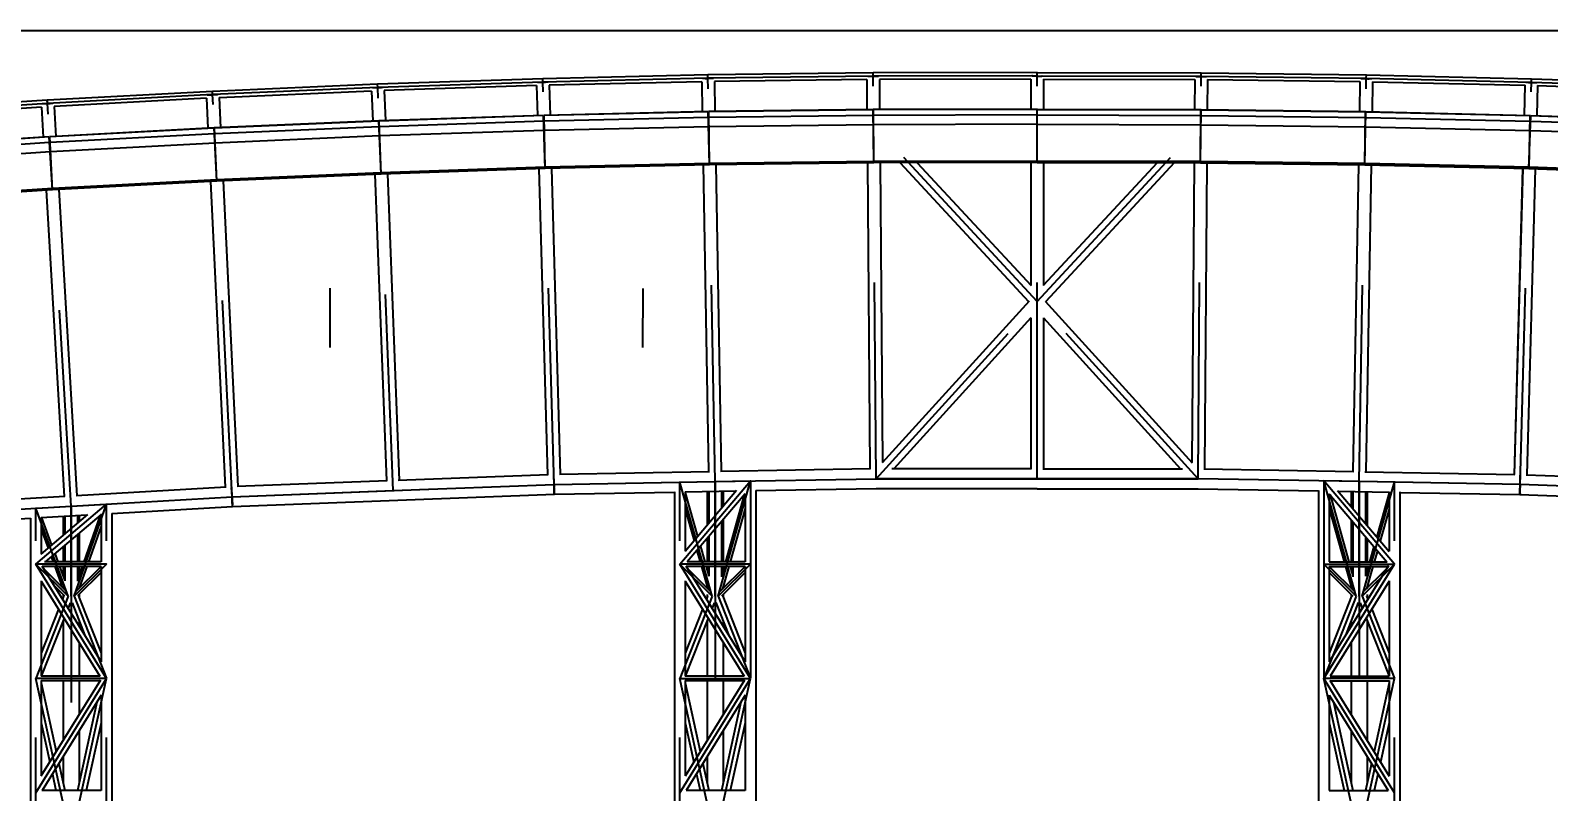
# Model space of a CAD drawing. Header units: millimetres. Extents: x 150209.93 to 150215.05, y 136675.65 to 136679.93.
# Drawn here: x 150211.943 to 150212.716, y 136679.546 to 136679.934 of the extents above; entities that cross this region are included whole.
import ezdxf

# ---------------------------------------------------------------- set-up
doc = ezdxf.new("R2010")
doc.units = ezdxf.units.MM
doc.header["$LTSCALE"] = 0.25
doc.linetypes.add('CENTER', pattern=[50.8, 31.75, -6.35, 6.35, -6.35])
doc.linetypes.add('XKITLINE00', pattern=[0])
doc.styles.add('ROMANS', font='romans.shx')
doc.dimstyles.new('MD300', dxfattribs={"dimtxt": 2.5, "dimasz": 2.5, "dimexe": 1, "dimexo": 1, "dimgap": 0.5, "dimtad": 1, "dimdec": 1, "dimlfac": 50, "dimrnd": 0.5, "dimdsep": 46, "dimtxsty": 'ROMANS', "dimcen": 1, "dimclrd": 146, "dimclre": 146, "dimclrt": 30, "dimadec": 1, "dimazin": 2, "dimtfac": 1, "dimtdec": 1, "dimtmove": 0, "dimatfit": 1, "dimfxl": 1, "dimtolj": 1, "dimtzin": 0, "dimlwd": -1, "dimlwe": -1, "dimarcsym": 0})

# ---------------------------------------------------------------- blocks, each defined once
blk = doc.blocks.new('çatıı')
at = {"color": 8, "linetype": 'XKITLINE00'}
for p, q in [((16376.1, 21392.2), (15955.6, 21378.3)), ((16363, 21382.9), (16362.6, 21382.9)), ((16365, 21382.8), (16363, 21382.9)), ((16363.4, 21382.9), (16363.3, 21382.9)), ((16365.4, 21382.8), (16363.4, 21382.9)), ((16367.4, 21382.7), (16365, 21382.8)), ((16367.7, 21382.7), (16365.4, 21382.8)), ((16370.2, 21382.7), (16367.4, 21382.7)), ((16370.4, 21382.7), (16367.7, 21382.7)), ((16373.3, 21382.7), (16370.2, 21382.7)), ((16373.4, 21382.7), (16370.4, 21382.7)), ((16376.4, 21382.8), (16373.3, 21382.7)), ((16376.4, 21382.8), (16373.4, 21382.7)), ((16376.4, 21383.8), (16376.1, 21392.2)), ((16796.6, 21401.8), (16376.2, 21392.2)), ((16376.4, 21383.8), (16376.2, 21392.2)), ((16376.4, 21383.8), (16376.4, 21382.8)), ((16376.4, 21383.8), (16376.4, 21382.8)), ((16379.6, 21382.9), (16376.4, 21382.8)), ((16379.4, 21382.9), (16376.4, 21382.8)), ((16382.4, 21383.1), (16379.4, 21382.9)), ((16382.6, 21383), (16379.6, 21382.9)), ((16385.1, 21383.2), (16382.4, 21383.1)), ((16385.4, 21383.2), (16382.6, 21383)), ((16387.4, 21383.4), (16385.1, 21383.2)), ((16387.8, 21383.4), (16385.4, 21383.2)), ((16389.4, 21383.6), (16387.4, 21383.4)), ((16389.8, 21383.6), (16387.8, 21383.4)), ((16389.5, 21383.6), (16389.4, 21383.6)), ((16390.1, 21383.6), (16389.8, 21383.6)), ((16780.8, 21384.6), (16392.7, 21375.8)), ((16780.8, 21384.6), (16782.1, 21308)), ((16783.3, 21392.6), (16783, 21392.6)), ((16785.4, 21392.5), (16783.3, 21392.6)), ((16783.8, 21392.6), (16783.6, 21392.6)), ((16785.7, 21392.5), (16783.8, 21392.6)), ((16787.8, 21392.4), (16785.4, 21392.5)), ((16788.1, 21392.4), (16785.7, 21392.5)), ((16790.6, 21392.3), (16787.8, 21392.4)), ((16790.8, 21392.4), (16788.1, 21392.4)), ((16793.6, 21392.3), (16790.6, 21392.3)), ((16793.7, 21392.4), (16790.8, 21392.4)), ((16796.8, 21392.4), (16793.6, 21392.3)), ((16796.8, 21392.4), (16793.7, 21392.4)), ((16796.8, 21393.4), (16796.6, 21401.8)), ((17217.1, 21407.1), (16796.7, 21401.8)), ((16796.8, 21393.4), (16796.7, 21401.8)), ((16796.8, 21393.4), (16796.8, 21392.4)), ((16796.8, 21393.4), (16796.8, 21392.4)), ((16799.9, 21392.5), (16796.8, 21392.4)), ((16799.8, 21392.5), (16796.8, 21392.4)), ((16802.7, 21392.6), (16799.8, 21392.5)), ((16803, 21392.6), (16799.9, 21392.5)), ((16805.4, 21392.7), (16802.7, 21392.6)), ((16805.7, 21392.7), (16803, 21392.6)), ((16807.8, 21392.9), (16805.4, 21392.7)), ((16808.2, 21392.9), (16805.7, 21392.7)), ((16809.7, 21393.1), (16807.8, 21392.9)), ((16810.2, 21393.1), (16808.2, 21392.9)), ((16809.9, 21393.1), (16809.7, 21393.1)), ((16810.5, 21393.1), (16810.2, 21393.1)), ((17201.2, 21390.1), (16813, 21385.2)), ((16813.1, 21385.2), (16814.4, 21308.6)), ((17201.1, 21390.1), (17201.7, 21313.5)), ((17203.8, 21398.1), (17203.5, 21398.1)), ((17205.8, 21397.9), (17203.8, 21398.1)), ((17204.2, 21398.1), (17204.1, 21398.1)), ((17206.2, 21397.9), (17204.2, 21398.1)), ((17208.2, 21397.8), (17205.8, 21397.9)), ((17208.6, 21397.8), (17206.2, 21397.9)), ((17211, 21397.7), (17208.2, 21397.8)), ((17211.2, 21397.8), (17208.6, 21397.8)), ((17214.1, 21397.7), (17211, 21397.7)), ((17214.2, 21397.7), (17211.2, 21397.8)), ((17217.2, 21397.7), (17214.1, 21397.7)), ((17217.2, 21397.7), (17214.2, 21397.7)), ((17217.2, 21398.7), (17217.1, 21407.1)), ((17635, 21408.2), (17217.2, 21407.1)), ((17217.2, 21398.7), (17217.2, 21407.1)), ((17217.2, 21398.7), (17217.2, 21397.7)), ((17217.2, 21398.7), (17217.2, 21397.7)), ((17220.4, 21397.8), (17217.2, 21397.7)), ((17220.3, 21397.8), (17217.2, 21397.7)), ((17223.2, 21397.9), (17220.3, 21397.8)), ((17223.4, 21397.8), (17220.4, 21397.8)), ((17225.9, 21398), (17223.2, 21397.9)), ((17226.2, 21397.9), (17223.4, 21397.8)), ((17228.2, 21398.1), (17225.9, 21398)), ((17228.6, 21398.1), (17226.2, 21397.9)), ((17230.2, 21398.3), (17228.2, 21398.1)), ((17230.6, 21398.3), (17228.6, 21398.1)), ((17230.4, 21398.3), (17230.2, 21398.3)), ((17231, 21398.3), (17230.6, 21398.3)), ((17618.9, 21391.3), (17233.4, 21390.4)), ((17233.4, 21390.4), (17234, 21313.8)), ((17618.8, 21391.3), (17618.8, 21314.7)), ((17618.8, 21391.3), (17618.8, 21314.7)), ((17621.6, 21399.2), (17621.2, 21399.3)), ((17621.6, 21399.2), (17621.2, 21399.3)), ((17623.6, 21399.1), (17621.6, 21399.2)), ((17623.6, 21399.1), (17621.6, 21399.2)), ((17622, 21399.2), (17621.9, 21399.3)), ((17622, 21399.2), (17621.9, 21399.3)), ((17624, 21399.1), (17622, 21399.2)), ((17624, 21399.1), (17622, 21399.2)), ((17626, 21398.9), (17623.6, 21399.1)), ((17626, 21398.9), (17623.6, 21399.1)), ((17626.3, 21399), (17624, 21399.1)), ((17626.3, 21399), (17624, 21399.1)), ((17628.8, 21398.8), (17626, 21398.9)), ((17628.8, 21398.8), (17626, 21398.9)), ((17629, 21398.9), (17626.3, 21399)), ((17629, 21398.9), (17626.3, 21399)), ((17631.8, 21398.8), (17628.8, 21398.8)), ((17631.8, 21398.8), (17628.8, 21398.8)), ((17632, 21398.8), (17629, 21398.9)), ((17632, 21398.8), (17629, 21398.9)), ((17635, 21398.8), (17631.8, 21398.8)), ((17635, 21398.8), (17631.8, 21398.8)), ((17635, 21398.8), (17632, 21398.8)), ((17635, 21398.8), (17632, 21398.8)), ((17635, 21398.8), (17635, 21408.2)), ((17635, 21398.8), (17635, 21408.2)), ((17635, 21408.2), (18052.8, 21407.1)), ((17635, 21398.8), (17635, 21408.2)), ((17635, 21398.8), (17635, 21408.2)), ((17635, 21398.8), (17638.1, 21398.8)), ((17635, 21398.8), (17638, 21398.8)), ((17635, 21398.8), (17638.1, 21398.8)), ((17635, 21398.8), (17638, 21398.8)), ((17638, 21398.8), (17641, 21398.9)), ((17638, 21398.8), (17641, 21398.9)), ((17638.1, 21398.8), (17641.2, 21398.8)), ((17638.1, 21398.8), (17641.2, 21398.8)), ((17641, 21398.9), (17643.7, 21399)), ((17641, 21398.9), (17643.7, 21399)), ((17641.2, 21398.8), (17644, 21398.9)), ((17641.2, 21398.8), (17644, 21398.9)), ((17643.7, 21399), (17646, 21399.1)), ((17643.7, 21399), (17646, 21399.1)), ((17644, 21398.9), (17646.4, 21399.1)), ((17644, 21398.9), (17646.4, 21399.1)), ((17646, 21399.1), (17648, 21399.2)), ((17646, 21399.1), (17648, 21399.2)), ((17646.4, 21399.1), (17648.4, 21399.2)), ((17646.4, 21399.1), (17648.4, 21399.2)), ((17648, 21399.2), (17648.1, 21399.3)), ((17648, 21399.2), (17648.1, 21399.3)), ((17648.4, 21399.2), (17648.8, 21399.3)), ((17648.4, 21399.2), (17648.8, 21399.3)), ((17651.1, 21391.3), (18036.6, 21390.4)), ((17651.1, 21391.3), (17651.1, 21314.7)), ((17651.1, 21391.3), (17651.1, 21314.7)), ((18036.6, 21390.4), (18036, 21313.8)), ((18039, 21398.3), (18039.3, 21398.3)), ((18039.3, 21398.3), (18041.4, 21398.1)), ((18039.6, 21398.3), (18039.8, 21398.3)), ((18039.8, 21398.3), (18041.7, 21398.1)), ((18041.4, 21398.1), (18043.8, 21397.9)), ((18041.7, 21398.1), (18044.1, 21398)), ((18043.8, 21397.9), (18046.6, 21397.8)), ((18044.1, 21398), (18046.8, 21397.9)), ((18046.6, 21397.8), (18049.6, 21397.8)), ((18046.8, 21397.9), (18049.7, 21397.8)), ((18049.6, 21397.8), (18052.8, 21397.7)), ((18049.7, 21397.8), (18052.8, 21397.7)), ((18052.8, 21398.7), (18052.8, 21407.1)), ((18052.8, 21398.7), (18052.9, 21407.1)), ((18052.8, 21398.7), (18052.8, 21397.7)), ((18052.8, 21398.7), (18052.8, 21397.7)), ((18052.8, 21397.7), (18055.9, 21397.7)), ((18052.8, 21397.7), (18055.8, 21397.7)), ((18052.9, 21407.1), (18473.3, 21401.8)), ((18055.8, 21397.7), (18058.7, 21397.8)), ((18055.9, 21397.7), (18059, 21397.7)), ((18058.7, 21397.8), (18061.4, 21397.8)), ((18059, 21397.7), (18061.7, 21397.8)), ((18061.4, 21397.8), (18063.8, 21397.9)), ((18061.7, 21397.8), (18064.2, 21397.9)), ((18063.8, 21397.9), (18065.7, 21398.1)), ((18064.2, 21397.9), (18066.2, 21398.1)), ((18065.7, 21398.1), (18065.9, 21398.1)), ((18066.2, 21398.1), (18066.5, 21398.1)), ((18068.9, 21390.1), (18068.3, 21313.5)), ((18068.8, 21390.1), (18457, 21385.2)), ((18456.9, 21385.2), (18455.6, 21308.6)), ((18459.5, 21393.1), (18459.8, 21393.1)), ((18459.8, 21393.1), (18461.8, 21392.9)), ((18460.1, 21393.1), (18460.3, 21393.1)), ((18460.3, 21393.1), (18462.2, 21392.9)), ((18461.8, 21392.9), (18464.2, 21392.7)), ((18462.2, 21392.9), (18464.6, 21392.7)), ((18464.2, 21392.7), (18467, 21392.6)), ((18464.6, 21392.7), (18467.2, 21392.6)), ((18467, 21392.6), (18470.1, 21392.5)), ((18467.2, 21392.6), (18470.2, 21392.5)), ((18470.1, 21392.5), (18473.2, 21392.4)), ((18470.2, 21392.5), (18473.2, 21392.4)), ((18473.2, 21393.4), (18473.4, 21401.8)), ((18473.2, 21393.4), (18473.3, 21401.8)), ((18473.2, 21393.4), (18473.2, 21392.4)), ((18473.2, 21393.4), (18473.2, 21392.4)), ((18473.2, 21392.4), (18476.4, 21392.3)), ((18473.2, 21392.4), (18476.3, 21392.4)), ((18473.4, 21401.8), (18893.8, 21392.2)), ((18476.3, 21392.4), (18479.2, 21392.4)), ((18476.4, 21392.3), (18479.4, 21392.3)), ((18479.2, 21392.4), (18481.9, 21392.4)), ((18479.4, 21392.3), (18482.2, 21392.4)), ((18481.9, 21392.4), (18484.3, 21392.5)), ((18482.2, 21392.4), (18484.6, 21392.5)), ((18484.3, 21392.5), (18486.2, 21392.6)), ((18484.6, 21392.5), (18486.6, 21392.6)), ((18486.2, 21392.6), (18486.4, 21392.6)), ((18486.6, 21392.6), (18487, 21392.6)), ((18489.2, 21384.6), (18487.9, 21308)), ((18489.2, 21384.6), (18877.3, 21375.8)), ((18879.8, 21383.6), (18880.2, 21383.6)), ((18880.2, 21383.6), (18882.2, 21383.4)), ((18880.5, 21383.6), (18880.6, 21383.6)), ((18880.6, 21383.6), (18882.6, 21383.4)), ((18882.2, 21383.4), (18884.6, 21383.2)), ((18882.6, 21383.4), (18884.9, 21383.2)), ((18884.6, 21383.2), (18887.4, 21383)), ((18884.9, 21383.2), (18887.6, 21383.1)), ((18887.4, 21383), (18890.4, 21382.9)), ((18887.6, 21383.1), (18890.5, 21382.9)), ((18890.4, 21382.9), (18893.6, 21382.8)), ((18890.5, 21382.9), (18893.6, 21382.8)), ((18893.6, 21383.8), (18893.9, 21392.2)), ((18893.6, 21383.8), (18893.8, 21392.2)), ((18893.6, 21383.8), (18893.6, 21382.8)), ((18893.6, 21383.8), (18893.6, 21382.8)), ((18893.6, 21382.8), (18896.7, 21382.7)), ((18893.6, 21382.8), (18896.6, 21382.7)), ((18893.9, 21392.2), (19314.4, 21378.3)), ((18896.6, 21382.7), (18899.6, 21382.7)), ((18896.7, 21382.7), (18899.8, 21382.7)), ((18899.6, 21382.7), (18902.3, 21382.7)), ((18899.8, 21382.7), (18902.6, 21382.7)), ((18902.3, 21382.7), (18904.6, 21382.8)), ((18902.6, 21382.7), (18905, 21382.8)), ((18904.6, 21382.8), (18906.6, 21382.9)), ((18905, 21382.8), (18907, 21382.9)), ((18906.6, 21382.9), (18906.7, 21382.9)), ((18907, 21382.9), (18907.4, 21382.9)), ((15535.1, 21360.1), (15114.6, 21337.7)), ((15519.9, 21342.5), (15131.6, 21321.8)), ((15519.8, 21342.5), (15523.5, 21266)), ((15522.2, 21350.5), (15521.8, 21350.6)), ((15524.2, 21350.5), (15522.2, 21350.5)), ((15522.6, 21350.6), (15522.4, 21350.6)), ((15524.6, 21350.5), (15522.6, 21350.6)), ((15526.6, 21350.5), (15524.2, 21350.5)), ((15526.9, 21350.5), (15524.6, 21350.5)), ((15529.4, 21350.5), (15526.6, 21350.5)), ((15529.6, 21350.6), (15526.9, 21350.5)), ((15532.4, 21350.6), (15529.4, 21350.5)), ((15532.6, 21350.6), (15529.6, 21350.6)), ((15535.6, 21350.7), (15532.4, 21350.6)), ((15535.6, 21350.8), (15532.6, 21350.6)), ((15535.5, 21351.7), (15535.1, 21360.1)), ((15955.5, 21378.3), (15535.2, 21360.1)), ((15535.5, 21351.7), (15535.2, 21360.1)), ((15535.5, 21351.7), (15535.6, 21350.8)), ((15535.5, 21351.7), (15535.6, 21350.8)), ((15538.7, 21350.9), (15535.6, 21350.7)), ((15538.6, 21350.9), (15535.6, 21350.8)), ((15541.6, 21351.1), (15538.6, 21350.9)), ((15541.8, 21351.1), (15538.7, 21350.9)), ((15544.2, 21351.3), (15541.6, 21351.1)), ((15544.5, 21351.3), (15541.8, 21351.1)), ((15546.6, 21351.6), (15544.2, 21351.3)), ((15547, 21351.6), (15544.5, 21351.3)), ((15548.5, 21351.8), (15546.6, 21351.6)), ((15549, 21351.8), (15547, 21351.6)), ((15548.7, 21351.9), (15548.5, 21351.8)), ((15549.3, 21351.9), (15549, 21351.8)), ((15940.1, 21360.8), (15552, 21344)), ((15552.1, 21344.1), (15555.8, 21267.5)), ((15940.1, 21360.8), (15943, 21284.3)), ((15942.5, 21368.8), (15942.2, 21368.9)), ((15944.5, 21368.8), (15942.5, 21368.8)), ((15942.9, 21368.9), (15942.8, 21368.9)), ((15944.9, 21368.8), (15942.9, 21368.9)), ((15946.9, 21368.7), (15944.5, 21368.8)), ((15947.2, 21368.8), (15944.9, 21368.8)), ((15949.7, 21368.7), (15946.9, 21368.7)), ((15949.9, 21368.8), (15947.2, 21368.8)), ((15952.8, 21368.8), (15949.7, 21368.7)), ((15952.9, 21368.8), (15949.9, 21368.8)), ((15955.9, 21368.9), (15952.8, 21368.8)), ((15955.9, 21368.9), (15952.9, 21368.8)), ((15955.9, 21369.9), (15955.5, 21378.3)), ((15955.9, 21369.9), (15955.6, 21378.3)), ((15955.9, 21369.9), (15955.9, 21368.9)), ((15955.9, 21369.9), (15955.9, 21368.9)), ((15959, 21369.1), (15955.9, 21368.9)), ((15959.1, 21369), (15955.9, 21368.9)), ((15961.9, 21369.2), (15959, 21369.1)), ((15962.1, 21369.2), (15959.1, 21369)), ((15964.6, 21369.4), (15961.9, 21369.2)), ((15964.9, 21369.4), (15962.1, 21369.2)), ((15966.9, 21369.6), (15964.6, 21369.4)), ((15967.3, 21369.6), (15964.9, 21369.4)), ((15968.9, 21369.9), (15966.9, 21369.6)), ((15969.3, 21369.9), (15967.3, 21369.6)), ((15969, 21369.9), (15968.9, 21369.9)), ((15969.6, 21369.9), (15969.3, 21369.9)), ((16360.5, 21374.9), (15972.3, 21362)), ((15972.3, 21362), (15975.3, 21285.5)), ((16360.5, 21374.9), (16362.6, 21298.3)), ((16392.8, 21375.8), (16394.9, 21299.2)), ((18877.2, 21375.8), (18875.1, 21299.2)), ((18909.5, 21374.9), (18907.4, 21298.3)), ((18909.5, 21374.9), (19297.7, 21362)), ((15114.5, 21337.7), (14694.2, 21310.9)), ((15099.4, 21319.9), (14711.4, 21295.2)), ((15099.4, 21319.9), (15103.8, 21243.4)), ((15101.6, 21327.9), (15101.3, 21328)), ((15103.6, 21327.9), (15101.6, 21327.9)), ((15102.1, 21328), (15101.9, 21328)), ((15104, 21328), (15102.1, 21328)), ((15106.1, 21327.9), (15103.6, 21327.9)), ((15106.4, 21328), (15104, 21328)), ((15108.9, 21328), (15106.1, 21327.9)), ((15109.1, 21328), (15106.4, 21328)), ((15111.9, 21328.1), (15108.9, 21328)), ((15112, 21328.1), (15109.1, 21328)), ((15115.1, 21328.3), (15111.9, 21328.1)), ((15115.1, 21328.3), (15112, 21328.1)), ((15115, 21329.3), (15114.5, 21337.7)), ((15115, 21329.3), (15114.6, 21337.7)), ((15115, 21329.3), (15115.1, 21328.3)), ((15115, 21329.3), (15115.1, 21328.3)), ((15118.2, 21328.5), (15115.1, 21328.3)), ((15118.1, 21328.5), (15115.1, 21328.3)), ((15121, 21328.7), (15118.1, 21328.5)), ((15121.2, 21328.7), (15118.2, 21328.5)), ((15123.7, 21329), (15121, 21328.7)), ((15124, 21329), (15121.2, 21328.7)), ((15126.1, 21329.2), (15123.7, 21329)), ((15126.4, 21329.2), (15124, 21329)), ((15128, 21329.5), (15126.1, 21329.2)), ((15128.4, 21329.5), (15126.4, 21329.2)), ((15128.1, 21329.5), (15128, 21329.5)), ((15128.8, 21329.6), (15128.4, 21329.5)), ((15131.6, 21321.8), (15136.1, 21245.3)), ((16797.6, 21308.4), (16379.4, 21298.8)), ((16797.6, 21307.9), (16379.4, 21298.4)), ((16800.7, 21172.9), (16797.6, 21308.4)), ((17217.2, 21313.7), (16798.9, 21308.4)), ((17217.2, 21313.2), (16798.9, 21307.9)), ((16800.7, 21172.9), (16798.9, 21308.4)), ((17218.9, 21178.2), (17217.2, 21313.7)), ((17634.7, 21314.8), (17218.5, 21313.7)), ((17634.7, 21314.3), (17218.5, 21313.3)), ((17218.9, 21178.2), (17218.5, 21313.7)), ((17635, 21179.3), (17634.7, 21314.8)), ((17635, 21179.3), (17634.7, 21314.8)), ((17635, 21179.3), (17635.3, 21314.8)), ((17635, 21179.3), (17635.3, 21314.8)), ((17635.3, 21314.8), (18051.5, 21313.7)), ((17635.3, 21314.3), (18051.5, 21313.3)), ((18051.1, 21178.2), (18051.5, 21313.7)), ((18051.1, 21178.2), (18052.8, 21313.7)), ((18052.8, 21313.7), (18471.1, 21308.4)), ((18052.8, 21313.2), (18471, 21307.9)), ((18469.3, 21172.9), (18472.4, 21308.4)), ((18469.3, 21172.9), (18471.1, 21308.4)), ((18472.4, 21308.4), (18890.6, 21298.8)), ((18472.4, 21307.9), (18890.6, 21298.4)), ((15539, 21266.8), (15120.6, 21244.5)), ((15539, 21266.3), (15120.7, 21244)), ((15546.2, 21131.5), (15539, 21266.8)), ((15958.4, 21284.9), (15540.3, 21266.9)), ((15958.5, 21284.5), (15540.3, 21266.4)), ((15546.2, 21131.5), (15540.3, 21266.9)), ((15959.1, 21270.1), (15541, 21252)), ((15964.3, 21149.6), (15958.4, 21284.9)), ((16378.1, 21298.8), (15959.8, 21285)), ((16378.1, 21298.3), (15959.8, 21284.5)), ((15964.3, 21149.6), (15959.8, 21285)), ((16378.6, 21284), (15960.3, 21270.1)), ((16382.6, 21163.4), (16378.1, 21298.8)), ((16382.5, 21163.4), (16379.4, 21298.8)), ((16797.9, 21293.5), (16379.8, 21284)), ((17217.4, 21298.9), (16799.1, 21293.6)), ((17634.7, 21299.9), (17218.6, 21298.9)), ((17635.3, 21299.9), (18051.4, 21298.9)), ((18052.6, 21298.9), (18470.9, 21293.6)), ((18472.1, 21293.5), (18890.2, 21284)), ((18887.4, 21163.4), (18891.9, 21298.8)), ((18887.5, 21163.4), (18890.6, 21298.8)), ((18891.4, 21284), (19309.7, 21270.1)), ((18891.9, 21298.8), (19310.2, 21285)), ((18891.9, 21298.3), (19310.2, 21284.5)), ((15119.3, 21244.4), (14701.2, 21217.8)), ((15119.3, 21243.9), (14701.2, 21217.3)), ((15120.2, 21229.6), (14702.2, 21203)), ((15127.9, 21109.2), (15119.3, 21244.4)), ((15127.9, 21109.2), (15120.6, 21244.5)), ((15539.8, 21252), (15121.4, 21229.6)), ((15964.1, 21153), (15546, 21134.9)), ((15964.3, 21149.7), (15546.2, 21131.7)), ((15964.3, 21149.6), (15546.2, 21131.5)), ((15948.1, 21148.9), (15977.9, 20368.3)), ((15948.2, 21148.9), (15977.9, 20368.3)), ((16382.4, 21166.8), (15964.1, 21153)), ((16382.5, 21163.5), (15964.3, 21149.7)), ((16382.6, 21163.4), (15964.3, 21149.6)), ((15964.3, 21149.7), (15964.3, 21149.7)), ((15964.3, 21149.7), (15964.3, 21149.7)), ((15980.4, 21150.1), (16010.1, 20369.6)), ((15980.4, 21150.1), (16010.2, 20369.6)), ((16366.4, 21162.9), (16388.1, 20384)), ((16366.5, 21162.9), (16388.2, 20384)), ((16800.6, 21176.3), (16382.4, 21166.8)), ((16800.7, 21173.1), (16382.5, 21163.5)), ((16800.7, 21172.9), (16382.5, 21163.4)), ((16382.5, 21163.5), (16382.5, 21163.5)), ((16382.5, 21163.5), (16382.5, 21163.5)), ((16398.6, 21163.8), (16420.4, 20384.9)), ((16398.7, 21163.8), (16420.4, 20384.9)), ((16784.5, 21172.6), (16798.4, 20391.6)), ((16784.5, 21172.6), (16798.4, 20391.6)), ((17218.9, 21181.6), (16800.6, 21176.3)), ((17218.9, 21178.4), (16800.7, 21173.1)), ((17218.9, 21178.2), (16800.7, 21172.9)), ((16800.7, 21173.1), (16800.7, 21173.1)), ((16800.7, 21173.1), (16800.7, 21173.1)), ((16816.8, 21173.2), (16830.7, 20392.2)), ((16816.8, 21173.2), (16830.7, 20392.2)), ((17202.7, 21178), (17208.7, 20398.9)), ((17635, 21182.7), (17218.9, 21181.6)), ((17635, 21179.4), (17218.9, 21178.4)), ((17635, 21179.3), (17218.9, 21178.2)), ((17218.9, 21178.4), (17218.9, 21178.4)), ((17218.9, 21178.4), (17218.9, 21178.4)), ((17235, 21178.3), (17240.8, 20415.2)), ((17285.8, 21178.4), (17613.1, 20824.9)), ((17329.7, 21178.5), (17619.4, 20865.6)), ((17618.8, 21179.3), (17618.8, 20866.2)), ((17635, 21182.7), (18051.1, 21181.6)), ((17635, 21179.4), (17635, 21179.4)), ((17635, 21179.4), (17635, 21179.4)), ((17635, 21179.4), (18051.1, 21178.4)), ((17635, 21179.4), (17635, 21179.4)), ((17635, 21179.4), (17635, 21179.4)), ((17635, 21179.3), (17635, 21179.3)), ((17635, 21179.3), (18051.1, 21178.2)), ((17635, 21179.3), (17635, 21179.3)), ((17940.3, 21178.5), (17650.6, 20865.6)), ((17651.1, 21179.3), (17651.1, 20866.2)), ((17984.2, 21178.4), (17656.9, 20824.9)), ((18035, 21178.3), (18029.2, 20415.2)), ((18051.1, 21181.6), (18469.4, 21176.3)), ((18051.1, 21178.4), (18051.1, 21178.4)), ((18051.1, 21178.4), (18469.3, 21173.1)), ((18051.1, 21178.4), (18051.1, 21178.4)), ((18051.1, 21178.2), (18469.3, 21172.9)), ((18067.3, 21178), (18061.3, 20398.9)), ((18453.2, 21173.2), (18439.3, 20392.2)), ((18453.2, 21173.2), (18439.3, 20392.2)), ((18469.3, 21173.1), (18887.4, 21163.5)), ((18469.3, 21173.1), (18469.3, 21173.1)), ((18469.3, 21173.1), (18469.3, 21173.1)), ((18469.3, 21172.9), (18887.5, 21163.4)), ((18469.4, 21176.3), (18887.6, 21166.8)), ((18485.4, 21172.6), (18471.6, 20391.6)), ((18485.5, 21172.6), (18471.6, 20391.6)), ((18871.4, 21163.8), (18849.6, 20384.9)), ((18871.3, 21163.8), (18849.6, 20384.9)), ((18903.5, 21162.9), (18881.8, 20384)), ((18903.6, 21162.9), (18881.8, 20384)), ((18887.4, 21163.5), (18887.5, 21163.5)), ((18887.4, 21163.4), (19305.7, 21149.6)), ((18887.5, 21163.5), (18887.5, 21163.5)), ((18887.5, 21163.5), (19305.7, 21149.7)), ((18887.6, 21166.8), (19305.8, 21153)), ((15127.7, 21112.6), (14709.6, 21086)), ((15127.9, 21109.3), (14709.8, 21082.7)), ((15127.9, 21109.2), (14709.8, 21082.6)), ((15546, 21134.9), (15127.7, 21112.6)), ((15546.2, 21131.7), (15127.9, 21109.3)), ((15546.2, 21131.5), (15127.9, 21109.2)), ((15127.9, 21109.3), (15127.9, 21109.3)), ((15127.9, 21109.3), (15127.9, 21109.3)), ((15144, 21110), (15189.6, 20330.2)), ((15530.1, 21130.7), (15567.7, 20352.4)), ((15530.1, 21130.7), (15567.6, 20352.4)), ((15546.2, 21131.7), (15546.2, 21131.7)), ((15546.2, 21131.7), (15546.2, 21131.7)), ((15562.3, 21132.2), (15599.9, 20353.9)), ((15562.3, 21132.2), (15599.9, 20353.9)), ((15111.8, 21108.2), (15157.4, 20328.4)), ((17614.3, 20826.2), (17240.3, 20414.5)), ((17634.3, 20829.3), (17634.1, 20829.1)), ((17634.1, 20829.1), (17634.3, 20829.3)), ((17634.4, 20829.3), (17634.3, 20829.3)), ((17634.3, 20829.3), (17634.4, 20829.3)), ((17634.6, 20829.5), (17634.4, 20829.3)), ((17634.5, 20829.5), (17634.4, 20829.3)), ((17634.4, 20829.3), (17634.5, 20829.5)), ((17634.4, 20829.3), (17634.6, 20829.5)), ((17634.4, 20829.3), (17634.4, 20829.3)), ((17634.4, 20829.3), (17634.4, 20829.3)), ((17635.6, 20829.3), (17635.4, 20829.5)), ((17635.4, 20829.5), (17635.6, 20829.3)), ((17635.6, 20829.3), (17635.5, 20829.5)), ((17635.5, 20829.5), (17635.6, 20829.3)), ((17635.7, 20829.3), (17635.6, 20829.3)), ((17635.6, 20829.3), (17635.6, 20829.3)), ((17635.6, 20829.3), (17635.6, 20829.3)), ((17635.6, 20829.3), (17635.7, 20829.3)), ((17635.9, 20829.1), (17635.7, 20829.3)), ((17635.7, 20829.3), (17635.9, 20829.1)), ((17655.7, 20826.2), (18029.7, 20414.5)), ((17618.8, 20783.3), (17269.9, 20399.2)), ((17618.8, 20783.9), (17618.8, 20399.2)), ((17651.1, 20783.9), (17651.1, 20399.2)), ((17651.1, 20783.3), (18000.1, 20399.2)), ((16390, 20384), (16008.2, 20369.5)), ((16405, 20359.2), (16404.1, 20382.7)), ((16405, 20359.2), (16404.6, 20382.7)), ((16800.4, 20391.6), (16418.5, 20384.8)), ((17210.6, 20398.9), (16828.7, 20392.1)), ((17620.8, 20399.2), (17264.8, 20399.2)), ((17620.8, 20399.2), (17264.8, 20399.2)), ((17649.2, 20399.2), (18005.2, 20399.2)), ((17649.2, 20399.2), (18005.2, 20399.2)), ((18059.4, 20398.9), (18441.3, 20392.1)), ((18469.6, 20391.6), (18851.5, 20384.8)), ((18865, 20359.2), (18865.4, 20382.7)), ((18865, 20359.2), (18865.9, 20382.7)), ((18879.9, 20384), (19261.8, 20369.5)), ((15569.6, 20352.5), (15187.7, 20330.1)), ((15585, 20327.9), (15583.6, 20351.4)), ((15585, 20327.9), (15584.1, 20351.4)), ((15979.8, 20368.4), (15598, 20353.8)), ((16404.9, 20364), (16404.8, 20364)), ((16404.9, 20363.8), (16404.8, 20363.8)), ((16405, 20359.2), (16405.1, 20355.2)), ((16405.7, 20341.2), (16405, 20359.2)), ((16405.1, 20355.2), (16405.1, 20351.3)), ((16405.4, 20336.6), (16405.1, 20351.3)), ((16405.2, 20347.7), (16405.2, 20347.7)), ((16405.3, 20344.3), (16405.3, 20344.3)), ((16405.3, 20341.2), (16405.3, 20341.2)), ((16405.4, 20338.6), (16405.4, 20338.6)), ((16405.4, 20336.6), (16405.4, 20336.6)), ((16405.4, 20336.6), (16405.4, 20335)), ((16406, 20334.1), (16405.7, 20341.2)), ((16711.3, 20339.2), (16405.7, 20333.8)), ((16711.3, 20340.1), (16711.3, 19215.5)), ((16869.8, 20343.6), (16738.4, 20188.9)), ((16868.5, 20342), (16738.6, 20339.7)), ((16738.6, 20340.5), (16738.6, 20189.2)), ((16738.6, 20337.7), (16770.3, 20226.4)), ((16794.7, 20340.7), (16794.7, 20255.2)), ((16798.9, 20340.8), (16798.9, 20260.1)), ((16831.1, 20341.4), (16831.1, 20298)), ((16835.3, 20341.4), (16835.3, 20302.9)), ((17225.4, 20348.4), (16918.6, 20342.9)), ((16918.6, 20343.7), (16918.6, 19215.5)), ((17635, 20348.4), (17225, 20348.4)), ((17635, 20348.4), (17225, 20348.4)), ((17635, 20348.4), (18045, 20348.4)), ((17635, 20348.4), (18045, 20348.4)), ((18044.5, 20348.4), (18351.3, 20342.9)), ((18351.3, 20343.7), (18351.3, 19215.5)), ((18400.1, 20343.6), (18531.6, 20188.9)), ((18401.5, 20342), (18531.3, 20339.7)), ((18434.7, 20341.4), (18434.7, 20302.9)), ((18438.9, 20341.4), (18438.9, 20298)), ((18471.1, 20340.8), (18471.1, 20260.1)), ((18475.3, 20340.7), (18475.3, 20255.2)), ((18531.3, 20337.7), (18499.7, 20226.4)), ((18531.3, 20340.5), (18531.3, 20189.2)), ((18558.6, 20340.1), (18558.6, 19215.5)), ((18558.6, 20339.2), (18864.3, 20333.8)), ((18864, 20334.1), (18864.3, 20341.2)), ((18864.3, 20341.2), (18865, 20359.2)), ((18864.6, 20336.6), (18864.9, 20351.3)), ((18864.6, 20338.6), (18864.6, 20338.6)), ((18864.6, 20336.6), (18864.6, 20336.6)), ((18864.6, 20336.6), (18864.6, 20335)), ((18864.7, 20344.3), (18864.7, 20344.3)), ((18864.7, 20341.2), (18864.7, 20341.2)), ((18864.8, 20347.7), (18864.8, 20347.7)), ((18865, 20359.2), (18864.9, 20355.2)), ((18864.9, 20355.2), (18864.9, 20351.3)), ((18865.1, 20364), (18865.2, 20364)), ((18865.1, 20363.8), (18865.2, 20363.8)), ((15159.4, 20328.5), (14777.4, 20306.1)), ((15586.2, 20302.6), (15278.6, 20284.6)), ((15584.8, 20332.8), (15584.7, 20332.8)), ((15584.8, 20332.6), (15584.7, 20332.6)), ((15585, 20327.9), (15585.1, 20324)), ((15585.9, 20313), (15585, 20327.9)), ((15585.1, 20324), (15585.3, 20320.1)), ((15585.3, 20320.1), (15585.3, 20320.1)), ((15585.6, 20313), (15585.3, 20320.1)), ((15585.4, 20316.4), (15585.4, 20316.4)), ((15585.6, 20313), (15585.6, 20313)), ((15585.8, 20307.4), (15585.6, 20313)), ((15585.7, 20310), (15585.7, 20310)), ((15585.8, 20307.4), (15585.8, 20307.4)), ((15585.9, 20303.8), (15585.8, 20307.4)), ((15585.9, 20313), (15586, 20310)), ((15585.9, 20305.3), (15585.9, 20305.3)), ((15585.9, 20303.8), (15585.9, 20303.8)), ((15586, 20310), (15586.2, 20307.4)), ((16406, 20333.8), (15586.2, 20302.6)), ((15586.4, 20303.8), (15586.2, 20307.4)), ((16405.4, 20335), (16405.4, 20335)), ((16891.3, 20335.1), (16744.2, 20162)), ((16889.1, 20332.5), (16841.1, 20162)), ((16891.3, 20298.5), (16852.9, 20162)), ((16891.3, 20335.4), (16891.3, 20162)), ((18378.6, 20335.4), (18378.6, 20162)), ((18378.6, 20335.1), (18525.8, 20162)), ((18378.6, 20298.5), (18417, 20162)), ((18380.9, 20332.5), (18428.9, 20162)), ((18864, 20333.8), (19683.8, 20302.6)), ((18864.6, 20335), (18864.6, 20335)), ((15071.3, 20272.4), (14766.5, 20254.6)), ((15071.3, 20273.3), (15071.3, 19215.5)), ((15216.8, 20282.6), (15098.3, 20182)), ((15214.7, 20280.8), (15098.6, 20274)), ((15098.6, 20274.8), (15098.6, 20182.2)), ((15100.1, 20274.1), (15125.5, 20205)), ((15251.3, 20283.2), (15108.6, 20162)), ((15154.7, 20277.3), (15154.7, 20229.8)), ((15158.9, 20277.6), (15158.9, 20233.4)), ((15191.1, 20279.4), (15191.1, 20260.8)), ((15195.3, 20279.7), (15195.3, 20264.3)), ((15249.2, 20281.4), (15207.2, 20162)), ((15251.3, 20283), (15251, 20283)), ((15251.3, 20283.6), (15251.3, 20162)), ((15278.6, 20285.4), (15278.6, 19215.5)), ((16738.6, 20296), (16761.4, 20216)), ((16831.1, 20264.3), (16831.1, 20162)), ((16835.3, 20269.2), (16835.3, 20162)), ((18434.7, 20269.2), (18434.7, 20162)), ((18438.9, 20264.3), (18438.9, 20162)), ((18531.3, 20296), (18508.6, 20216)), ((15098.6, 20245.2), (15116.3, 20197.2)), ((15191.1, 20232.1), (15191.1, 20162)), ((15195.3, 20235.6), (15195.3, 20162)), ((15251.3, 20253.2), (15219.3, 20162)), ((16794.7, 20221.4), (16794.7, 20162)), ((16798.9, 20226.4), (16798.9, 20162)), ((18471.1, 20226.4), (18471.1, 20162)), ((18475.3, 20221.4), (18475.3, 20162)), ((15133.5, 20183.2), (15141.3, 20162)), ((15154.7, 20201.1), (15154.7, 20162)), ((15158.9, 20204.7), (15158.9, 20162)), ((16768.6, 20190.7), (16776.8, 20162)), ((16777.5, 20201.2), (16788.6, 20162)), ((18492.5, 20201.2), (18481.4, 20162)), ((18501.4, 20190.7), (18493.2, 20162)), ((15100.6, 20151.8), (15251.6, 19907.8)), ((15251.3, 20150.6), (15101.3, 20150.6)), ((15162.7, 20087.4), (15105.4, 20144.1)), ((15251.5, 20162), (15107.6, 20162)), ((15124.4, 20175.4), (15129.3, 20162)), ((15133.5, 20150.6), (15153.4, 20096.5)), ((15145.5, 20150.6), (15158.9, 20114.4)), ((15154.7, 20150.6), (15154.7, 20125.7)), ((15158.9, 20150.6), (15158.9, 20114.3)), ((15251.2, 20150.6), (15186.3, 20086.3)), ((15191.1, 20150.6), (15191.1, 20113.4)), ((15203.2, 20150.6), (15191.1, 20116.3)), ((15195.3, 20150.6), (15195.3, 20128.2)), ((15215.3, 20150.6), (15196, 20095.9)), ((15251.3, 20150.8), (15251.3, 19908.1)), ((16740.5, 20151.9), (16891.6, 19907.7)), ((16891.3, 20150.6), (16741.3, 20150.6)), ((16891.5, 20162), (16743.5, 20162)), ((16805.2, 20084.9), (16745.4, 20144.1)), ((16780, 20150.6), (16796.1, 20093.9)), ((16791.9, 20150.6), (16798.9, 20125.8)), ((16794.7, 20150.6), (16794.7, 20140.6)), ((16798.9, 20150.6), (16798.9, 20125.9)), ((16891.2, 20150.6), (16825.8, 20086)), ((16837.9, 20150.6), (16831.1, 20126.4)), ((16831.1, 20150.6), (16831.1, 20124.5)), ((16849.7, 20150.6), (16833.8, 20093.9)), ((16835.3, 20150.6), (16835.3, 20141.3)), ((16891.3, 20150.8), (16891.3, 19908.1)), ((18529.5, 20151.9), (18378.4, 19907.7)), ((18378.5, 20162), (18526.5, 20162)), ((18378.6, 20150.8), (18378.6, 19908.1)), ((18378.6, 20150.6), (18528.7, 20150.6)), ((18378.8, 20150.6), (18444.1, 20086)), ((18420.2, 20150.6), (18436.2, 20093.9)), ((18432.1, 20150.6), (18438.9, 20126.4)), ((18434.7, 20150.6), (18434.7, 20141.3)), ((18438.9, 20150.6), (18438.9, 20124.5)), ((18464.7, 20084.9), (18524.6, 20144.1)), ((18471.1, 20150.6), (18471.1, 20125.9)), ((18478.1, 20150.6), (18471.1, 20125.8)), ((18490, 20150.6), (18473.9, 20093.9)), ((18475.3, 20150.6), (18475.3, 20140.6)), ((15098.6, 20113.6), (15098.6, 19871)), ((15098.6, 20113.5), (15248.6, 19871)), ((15251.3, 20134.8), (15191.5, 20075.6)), ((16738.6, 20113.6), (16738.6, 19871)), ((16738.6, 20113.5), (16888.7, 19871)), ((16891.3, 20134.8), (16831, 20075.2)), ((18378.6, 20134.8), (18439, 20075.2)), ((18531.3, 20113.5), (18381.3, 19871)), ((18531.3, 20113.6), (18531.3, 19871)), ((15159, 20075), (15130.8, 20102.9)), ((15155.7, 20074.5), (15152.9, 20067.3)), ((15154.7, 20079.3), (15154.7, 20071.9)), ((15194.1, 20075), (15251.3, 19929.8)), ((15195.3, 20079.4), (15195.3, 20072)), ((16795.9, 20075.1), (16792.8, 20067.4)), ((16794.7, 20098.9), (16794.7, 20095.3)), ((16794.7, 20079.5), (16794.7, 20072.1)), ((16834.3, 20074.7), (16891.3, 19929.8)), ((16835.3, 20099.2), (16835.3, 20095.4)), ((16835.3, 20079.4), (16835.3, 20072.1)), ((18435.7, 20074.7), (18378.6, 19929.8)), ((18434.7, 20099.2), (18434.7, 20095.4)), ((18434.7, 20079.4), (18434.7, 20072.1)), ((18474.1, 20075.1), (18477.2, 20067.4)), ((18475.3, 20098.9), (18475.3, 20095.3)), ((18475.3, 20079.5), (18475.3, 20072.1)), ((15142.9, 20042), (15098.6, 19929.8)), ((15172.8, 20058.3), (15167.2, 20044.1)), ((15177.4, 20057.6), (15210, 19974.9)), ((16782.8, 20042.1), (16738.6, 19929.9)), ((16812.6, 20057.8), (16807.2, 20044.1)), ((16817.1, 20058.5), (16850.2, 19974.7)), ((18452.8, 20058.5), (18419.8, 19974.7)), ((18457.4, 20057.8), (18462.8, 20044.1)), ((18487.1, 20042.1), (18531.3, 19929.9)), ((15157.2, 20018.8), (15099, 19871)), ((15154.7, 20012.3), (15154.7, 19871)), ((15195.3, 20012.3), (15195.3, 19998.7)), ((16797.2, 20018.8), (16739, 19871)), ((16794.7, 20012.4), (16794.7, 19871)), ((16835.3, 20012.4), (16835.3, 19998.7)), ((18434.7, 20012.4), (18434.7, 19998.7)), ((18472.8, 20018.8), (18531, 19871)), ((18475.3, 20012.4), (18475.3, 19871)), ((15195.3, 19957.3), (15195.3, 19871)), ((16835.3, 19957.3), (16835.3, 19871)), ((18434.7, 19957.3), (18434.7, 19871)), ((15249.6, 19861.1), (15098.3, 19616.7)), ((15249.1, 19871), (15098.5, 19871)), ((15098.6, 19859.8), (15098.6, 19617.2)), ((15248.7, 19859.6), (15098.6, 19859.6)), ((15098.6, 19854.3), (15137.1, 19679.3)), ((15154.7, 19859.6), (15154.7, 19707.8)), ((15195.3, 19859.6), (15195.3, 19773.4)), ((16889.5, 19861), (16738.4, 19616.7)), ((16889.1, 19871), (16738.5, 19871)), ((16738.6, 19859.9), (16738.6, 19617.2)), ((16888.7, 19859.6), (16738.6, 19859.6)), ((16738.6, 19854.2), (16777.1, 19679.4)), ((16794.7, 19859.6), (16794.7, 19707.8)), ((16835.3, 19859.6), (16835.3, 19773.4)), ((18380.5, 19861), (18531.6, 19616.7)), ((18380.9, 19871), (18531.5, 19871)), ((18381.3, 19859.6), (18531.3, 19859.6)), ((18434.7, 19859.6), (18434.7, 19773.4)), ((18475.3, 19859.6), (18475.3, 19707.8)), ((18531.3, 19854.2), (18492.9, 19679.4)), ((18531.3, 19859.9), (18531.3, 19617.2)), ((15251.3, 19822.6), (15101.3, 19580.1)), ((15240.6, 19805.1), (15191.1, 19580.1)), ((15251.3, 19822.8), (15251.3, 19580.1)), ((16891.3, 19822.6), (16741.3, 19580.1)), ((16880.5, 19805.1), (16831, 19580.1)), ((16891.3, 19822.7), (16891.3, 19580.1)), ((18378.6, 19822.7), (18378.6, 19580.1)), ((18378.6, 19822.6), (18528.7, 19580.1)), ((18389.5, 19805.1), (18439, 19580.1)), ((15098.6, 19752.3), (15120.6, 19652.6)), ((15195.3, 19732), (15195.3, 19599.3)), ((15251.3, 19752.4), (15213.5, 19580.1)), ((16738.6, 19752.4), (16760.6, 19652.7)), ((16835.3, 19732), (16835.3, 19599.6)), ((16891.3, 19752.4), (16853.4, 19580.1)), ((18378.6, 19752.4), (18416.6, 19580.1)), ((18434.7, 19732), (18434.7, 19599.6)), ((18531.3, 19752.4), (18509.4, 19652.7)), ((15143.8, 19648.8), (15158.9, 19580.1)), ((15154.7, 19666.3), (15154.7, 19599.4)), ((16783.8, 19648.8), (16799, 19580.1)), ((16794.7, 19666.3), (16794.7, 19599.5)), ((18486.1, 19648.8), (18471, 19580.1)), ((18475.3, 19666.3), (18475.3, 19599.5)), ((15127.3, 19622), (15136.5, 19580.1)), ((16767.3, 19622.1), (16776.6, 19580.1)), ((18502.7, 19622.1), (18493.4, 19580.1)), ((15251.5, 19580.1), (15100.9, 19580.1)), ((16891.5, 19580.1), (16740.9, 19580.1)), ((18378.5, 19580.1), (18529.1, 19580.1))]:
    blk.add_line(p, q, dxfattribs=at)
at = {"color": 8, "linetype": 'CENTER'}
for p, q in [((16376.4, 21383.8), (15955.9, 21369.9)), ((16796.8, 21393.4), (16376.4, 21383.8)), ((16405, 20359.2), (16376.4, 21383.8)), ((17217.2, 21398.7), (16796.8, 21393.4)), ((16815, 20366.5), (16796.8, 21393.4)), ((17635, 21399.8), (17217.2, 21398.7)), ((17225, 20373.8), (17217.2, 21398.7)), ((17635, 20373.8), (17635, 21399.8)), ((17635, 20373.8), (17635, 21399.8)), ((17635, 21399.8), (18052.8, 21398.7)), ((17635, 20373.8), (17635, 21399.8)), ((17635, 20373.8), (17635, 21399.8)), ((18045, 20373.8), (18052.8, 21398.7)), ((18052.8, 21398.7), (18473.2, 21393.4)), ((18455, 20366.5), (18473.2, 21393.4)), ((18473.2, 21393.4), (18893.6, 21383.8)), ((18865, 20359.2), (18893.6, 21383.8)), ((18893.6, 21383.8), (19314.1, 21369.9)), ((15535.5, 21351.7), (15115, 21329.3)), ((15955.9, 21369.9), (15535.5, 21351.7)), ((15585, 20327.9), (15535.5, 21351.7)), ((15995, 20343.6), (15955.9, 21369.9)), ((15115, 21329.3), (14694.7, 21302.5)), ((15175, 20303.9), (15115, 21329.3)), ((16799, 21269.9), (16379.8, 21260.3)), ((17218.2, 21275.2), (16799, 21269.9)), ((16815, 20366.5), (16799, 21269.9)), ((17225, 20373.8), (17218.1, 21275.2)), ((17635, 21276.3), (17218.2, 21275.2)), ((17635, 20825), (17218.2, 21275.2)), ((17635, 20373.8), (17635, 21276.3)), ((17635, 20373.8), (17635, 21276.3)), ((17635, 21276.3), (18051.8, 21275.2)), ((17635, 20373.8), (17635, 21276.3)), ((17635, 20373.8), (17635, 21276.3)), ((17635, 20825), (18051.8, 21275.2)), ((18045, 20373.8), (18051.8, 21275.2)), ((18051.8, 21275.2), (18471, 21269.9)), ((18455, 20366.5), (18471, 21269.9)), ((18471, 21269.9), (18890.2, 21260.3)), ((15541.5, 21228.4), (15122.2, 21206)), ((15960.6, 21246.5), (15541.5, 21228.4)), ((15585, 20327.9), (15541.5, 21228.4)), ((16379.8, 21260.3), (15960.6, 21246.5)), ((15995, 20343.6), (15960.6, 21246.5)), ((16405, 20359.2), (16379.8, 21260.3)), ((18865, 20359.2), (18890.2, 21260.3)), ((18890.2, 21260.3), (19309.4, 21246.5)), ((15122.2, 21206), (14703.2, 21179.3)), ((15175, 20303.9), (15122.2, 21206)), ((15546, 21134.9), (15964.1, 21153)), ((15964.1, 21153), (16382.4, 21166.8)), ((16382.4, 21166.8), (16800.6, 21176.3)), ((16800.6, 21176.3), (17218.9, 21181.6)), ((17218.9, 21181.6), (17635, 21182.7)), ((18051.1, 21181.6), (17635, 21182.7)), ((18469.4, 21176.3), (18051.1, 21181.6)), ((18887.6, 21166.8), (18469.4, 21176.3)), ((19305.8, 21153), (18887.6, 21166.8)), ((14709.6, 21086), (15127.7, 21112.6)), ((15127.7, 21112.6), (15546, 21134.9)), ((17225, 20373.8), (17635, 20825)), ((18045, 20373.8), (17635, 20825)), ((15585, 20327.9), (16405, 20359.2)), ((15585, 20327.9), (16405, 20359.2)), ((15585, 20327.9), (15995, 20343.6)), ((15995, 20343.6), (16405, 20359.2)), ((16405, 20359.2), (17225, 20373.8)), ((16405, 20359.2), (17225, 20373.8)), ((16405, 20359.2), (16815, 20366.5)), ((16725, 20156.3), (16905, 20368.1)), ((16807.5, 20074.7), (16725, 20364.8)), ((16725, 19215.5), (16725, 20364.8)), ((16815, 20366.5), (17225, 20373.8)), ((16815, 20074.7), (16815, 20366.5)), ((16815, 20366.5), (16815, 19136.2)), ((16822.5, 20074.7), (16905, 20368.1)), ((16905, 20368.1), (16905, 19215.5)), ((17225, 20373.8), (17635, 20373.8)), ((17635, 20373.8), (17225, 20373.8)), ((17635, 20373.8), (17225, 20373.8)), ((17225, 20373.8), (17635, 20373.8)), ((17225, 20373.8), (17635, 20373.8)), ((18045, 20373.8), (17635, 20373.8)), ((17635, 20373.8), (18045, 20373.8)), ((17635, 20373.8), (18045, 20373.8)), ((18045, 20373.8), (17635, 20373.8)), ((18045, 20373.8), (17635, 20373.8)), ((18865, 20359.2), (18045, 20373.8)), ((18865, 20359.2), (18045, 20373.8)), ((18455, 20366.5), (18045, 20373.8)), ((18545, 20156.3), (18365, 20368.1)), ((18447.5, 20074.7), (18365, 20368.1)), ((18365, 20368.1), (18365, 19215.5)), ((18455, 20074.7), (18455, 20366.5)), ((18865, 20359.2), (18455, 20366.5)), ((18455, 20366.5), (18455, 19136.2)), ((18462.5, 20074.7), (18545, 20364.8)), ((18545, 19215.5), (18545, 20364.8)), ((19685, 20327.9), (18865, 20359.2)), ((19685, 20327.9), (18865, 20359.2)), ((19275, 20343.6), (18865, 20359.2)), ((14765, 20280), (15585, 20327.9)), ((14765, 20280), (15585, 20327.9)), ((14765, 20280), (15175, 20303.9)), ((15085, 20156.3), (15265, 20309.2)), ((15085, 19215.5), (15085, 20298.7)), ((15167.5, 20074.6), (15085, 20298.7)), ((15175, 20303.9), (15585, 20327.9)), ((15175, 20303.9), (15175, 19135.4)), ((15175, 20074.6), (15175, 20303.9)), ((15182.5, 20074.6), (15265, 20309.2)), ((15265, 19215.5), (15265, 20309.2)), ((15085, 20156.3), (15167.5, 20074.6)), ((15265, 20156.3), (15085, 20156.3)), ((15265, 19865.3), (15085, 20156.3)), ((15265, 20156.3), (15182.5, 20074.6)), ((16905, 19865.3), (16725, 20156.3)), ((16905, 20156.3), (16725, 20156.3)), ((16807.5, 20074.7), (16725, 20156.3)), ((16822.5, 20074.7), (16905, 20156.3)), ((18447.5, 20074.7), (18365, 20156.3)), ((18365, 19865.3), (18545, 20156.3)), ((18365, 20156.3), (18545, 20156.3)), ((18462.5, 20074.7), (18545, 20156.3)), ((15167.5, 20074.6), (15085, 19865.3)), ((15182.5, 20074.6), (15265, 19865.3)), ((16807.5, 20074.7), (16725, 19865.3)), ((16822.5, 20074.7), (16905, 19865.3)), ((18447.5, 20074.7), (18365, 19865.3)), ((18462.5, 20074.7), (18545, 19865.3)), ((15085, 19574.4), (15265, 19865.3)), ((15167.5, 19490.2), (15085, 19865.3)), ((15265, 19865.3), (15085, 19865.3)), ((15182.5, 19490.2), (15265, 19865.3)), ((16725, 19865.3), (16905, 19865.3)), ((16725, 19574.4), (16905, 19865.3)), ((16807.5, 19490.5), (16725, 19865.3)), ((16822.5, 19490.5), (16905, 19865.3)), ((18447.5, 19490.5), (18365, 19865.3)), ((18545, 19865.3), (18365, 19865.3)), ((18545, 19574.4), (18365, 19865.3)), ((18462.5, 19490.5), (18545, 19865.3))]:
    blk.add_line(p, q, dxfattribs=at)
at = {"color": 8, "linetype": 'XKITLINE00'}
for centre in [(16376.4, 21383.8), (16376.4, 21383.8), (16376.4, 21383.8), (16796.8, 21393.4), (16796.8, 21393.4), (16796.8, 21393.4), (17217.2, 21398.7), (17217.2, 21398.7), (17217.2, 21398.7), (17635, 21399.8), (17635, 21399.8), (17635, 21399.8), (17635, 21399.8), (17635, 21399.8), (17635, 21399.8), (17635, 21399.8), (17635, 21399.8), (18052.8, 21398.7), (18052.8, 21398.7), (18052.8, 21398.7), (18473.2, 21393.4), (18473.2, 21393.4), (18473.2, 21393.4), (18893.6, 21383.8), (18893.6, 21383.8), (18893.6, 21383.8), (15535.5, 21351.7), (15535.5, 21351.7), (15535.5, 21351.7), (15955.9, 21369.9), (15955.9, 21369.9), (15955.9, 21369.9), (15115, 21329.3), (15115, 21329.3), (15115, 21329.3), (16799, 21269.9), (16799, 21269.9), (16799, 21269.9), (17218.2, 21275.2), (17218.2, 21275.2), (17218.2, 21275.2), (17218.1, 21275.2), (17635, 21276.3), (17635, 21276.3), (17635, 21276.3), (17635, 21276.3), (17635, 21276.3), (17635, 21276.3), (17635, 21276.3), (17635, 21276.3), (18051.8, 21275.2), (18051.8, 21275.2), (18051.8, 21275.2), (18051.8, 21275.2), (18471, 21269.9), (18471, 21269.9), (18471, 21269.9), (15541.5, 21228.4), (15541.5, 21228.4), (15541.5, 21228.4), (15960.6, 21246.5), (15960.6, 21246.5), (15960.6, 21246.5), (16379.8, 21260.3), (16379.8, 21260.3), (16379.8, 21260.3), (18890.2, 21260.3), (18890.2, 21260.3), (18890.2, 21260.3), (15122.2, 21206), (15122.2, 21206), (15122.2, 21206), (15964.1, 21153), (15964.1, 21153), (16382.4, 21166.8), (16382.4, 21166.8), (16800.6, 21176.3), (16800.6, 21176.3), (17218.9, 21181.6), (17218.9, 21181.6), (17635, 21182.7), (17635, 21182.7), (17635, 21182.7), (17635, 21182.7), (18051.1, 21181.6), (18051.1, 21181.6), (18469.4, 21176.3), (18469.4, 21176.3), (18887.6, 21166.8), (18887.6, 21166.8), (15127.7, 21112.6), (15127.7, 21112.6), (15546, 21134.9), (15546, 21134.9), (17635, 20825), (17635, 20825), (17635, 20825), (17635, 20825), (17635, 20825), (17635, 20825), (17635, 20825), (17635, 20825), (15995, 20343.6), (15995, 20343.6), (15995, 20343.6), (15995, 20343.6), (15995, 20343.6), (16405, 20359.2), (16405, 20359.2), (16405, 20359.2), (16405, 20359.2), (16405, 20359.2), (16405, 20359.2), (16405, 20359.2), (16405, 20359.2), (16405, 20359.2), (16405, 20359.2), (16725, 20364.8), (16725, 20364.8), (16815, 20366.5), (16815, 20366.5), (16815, 20366.5), (16815, 20366.5), (16815, 20366.5), (16815, 20366.5), (16815, 20366.5), (16905, 20368.1), (16905, 20368.1), (16905, 20368.1), (17635, 20373.8), (17635, 20373.8), (17635, 20373.8), (17635, 20373.8), (17635, 20373.8), (17635, 20373.8), (17635, 20373.8), (17635, 20373.8), (17635, 20373.8), (17635, 20373.8), (17635, 20373.8), (17635, 20373.8), (17635, 20373.8), (17635, 20373.8), (17635, 20373.8), (17635, 20373.8), (18365, 20368.1), (18365, 20368.1), (18365, 20368.1), (18455, 20366.5), (18455, 20366.5), (18455, 20366.5), (18455, 20366.5), (18455, 20366.5), (18455, 20366.5), (18455, 20366.5), (18545, 20364.8), (18545, 20364.8), (18865, 20359.2), (18865, 20359.2), (18865, 20359.2), (18865, 20359.2), (18865, 20359.2), (18865, 20359.2), (18865, 20359.2), (18865, 20359.2), (18865, 20359.2), (18865, 20359.2), (15085, 20298.7), (15085, 20298.7), (15175, 20303.9), (15175, 20303.9), (15175, 20303.9), (15175, 20303.9), (15175, 20303.9), (15175, 20303.9), (15175, 20303.9), (15265, 20309.2), (15265, 20309.2), (15265, 20309.2), (15585, 20327.9), (15585, 20327.9), (15585, 20327.9), (15585, 20327.9), (15585, 20327.9), (15585, 20327.9), (15585, 20327.9), (15585, 20327.9), (15585, 20327.9), (15585, 20327.9), (15085, 20156.3), (15085, 20156.3), (15085, 20156.3), (15085, 20156.3), (15265, 20156.3), (15265, 20156.3), (16725, 20156.3), (16725, 20156.3), (16725, 20156.3), (16725, 20156.3), (16905, 20156.3), (16905, 20156.3), (18365, 20156.3), (18365, 20156.3), (18545, 20156.3), (18545, 20156.3), (18545, 20156.3), (18545, 20156.3), (15167.5, 20074.6), (15167.5, 20074.6), (15167.5, 20074.6), (15175, 20074.6), (15182.5, 20074.6), (15182.5, 20074.6), (15182.5, 20074.6), (16807.5, 20074.7), (16807.5, 20074.7), (16807.5, 20074.7), (16815, 20074.7), (16822.5, 20074.7), (16822.5, 20074.7), (16822.5, 20074.7), (18447.5, 20074.7), (18447.5, 20074.7), (18447.5, 20074.7), (18455, 20074.7), (18462.5, 20074.7), (18462.5, 20074.7), (18462.5, 20074.7), (15085, 19865.3), (15085, 19865.3), (15085, 19865.3), (15265, 19865.3), (15265, 19865.3), (15265, 19865.3), (15265, 19865.3), (15265, 19865.3), (16725, 19865.3), (16725, 19865.3), (16725, 19865.3), (16905, 19865.3), (16905, 19865.3), (16905, 19865.3), (16905, 19865.3), (16905, 19865.3), (18365, 19865.3), (18365, 19865.3), (18365, 19865.3), (18365, 19865.3), (18365, 19865.3), (18545, 19865.3), (18545, 19865.3), (18545, 19865.3)]:
    blk.add_circle(centre, 0.05, dxfattribs=at)
blk = doc.blocks.new('*D60')
at = {"color": 146, "transparency": 16777216}
for p, q in [((150212.09526, 136679.77257), (150212.09527, 136679.80267)), ((150212.25462, 136679.77252), (150212.25463, 136679.80262)), ((150212.12495, 136678.80266), (150212.22431, 136678.80263))]:
    blk.add_line(p, q, dxfattribs=at)
for points in [[(150212.12495, 136678.80766), (150212.12495, 136678.79766), (150212.09495, 136678.80267)], [(150212.22431, 136678.80763), (150212.22431, 136678.79763), (150212.25431, 136678.80262)]]:
    blk.add_solid(points, dxfattribs=at)
at = {"layer": 'DEFPOINTS', "color": 0, "transparency": 16777216}
for p in [(150212.25431, 136678.80262), (150212.09494, 136678.77257), (150212.2543, 136678.77252)]:
    blk.add_point(p, dxfattribs=at)
at = {"color": 30, "transparency": 16777216, "insert": (150212.17464, 136678.82765), "char_height": 0.03, "attachment_point": 5, "rotation": 359.98185, "style": 'ROMANS'}
blk.add_mtext('\\A1;8', dxfattribs=at)

msp = doc.modelspace()

# ---------------------------------------------------------------- linework, layer by layer
msp.add_lwpolyline([(150209.92514, 136679.93402), (150214.98319, 136679.93402), (150214.98319, 136675.65285), (150209.92514, 136675.65285)], close=True)

# ---------------------------------------------------------------- block references
at = {"xscale": 0.0002000170049888334, "yscale": 0.0002000170049888334, "zscale": 0.0002000170049888334}
msp.add_blockref('çatıı', (150208.92807, 136675.63059), dxfattribs=at)

# ---------------------------------------------------------------- dimensions: what is measured, and where the dimension line sits
dim = msp.add_aligned_dim(p1=(150212.09494, 136678.77257), p2=(150212.2543, 136678.77252), distance=0.0301, dimstyle='MD300', override={"dimtxt": 0.03, "dimasz": 0.03, "dimgap": 0.01})
dim.commit()
dim.dimension.update_dxf_attribs({"geometry": '*D60', "text_midpoint": (150212.17464, 136678.82765)})

doc.saveas('drawing.dxf')
